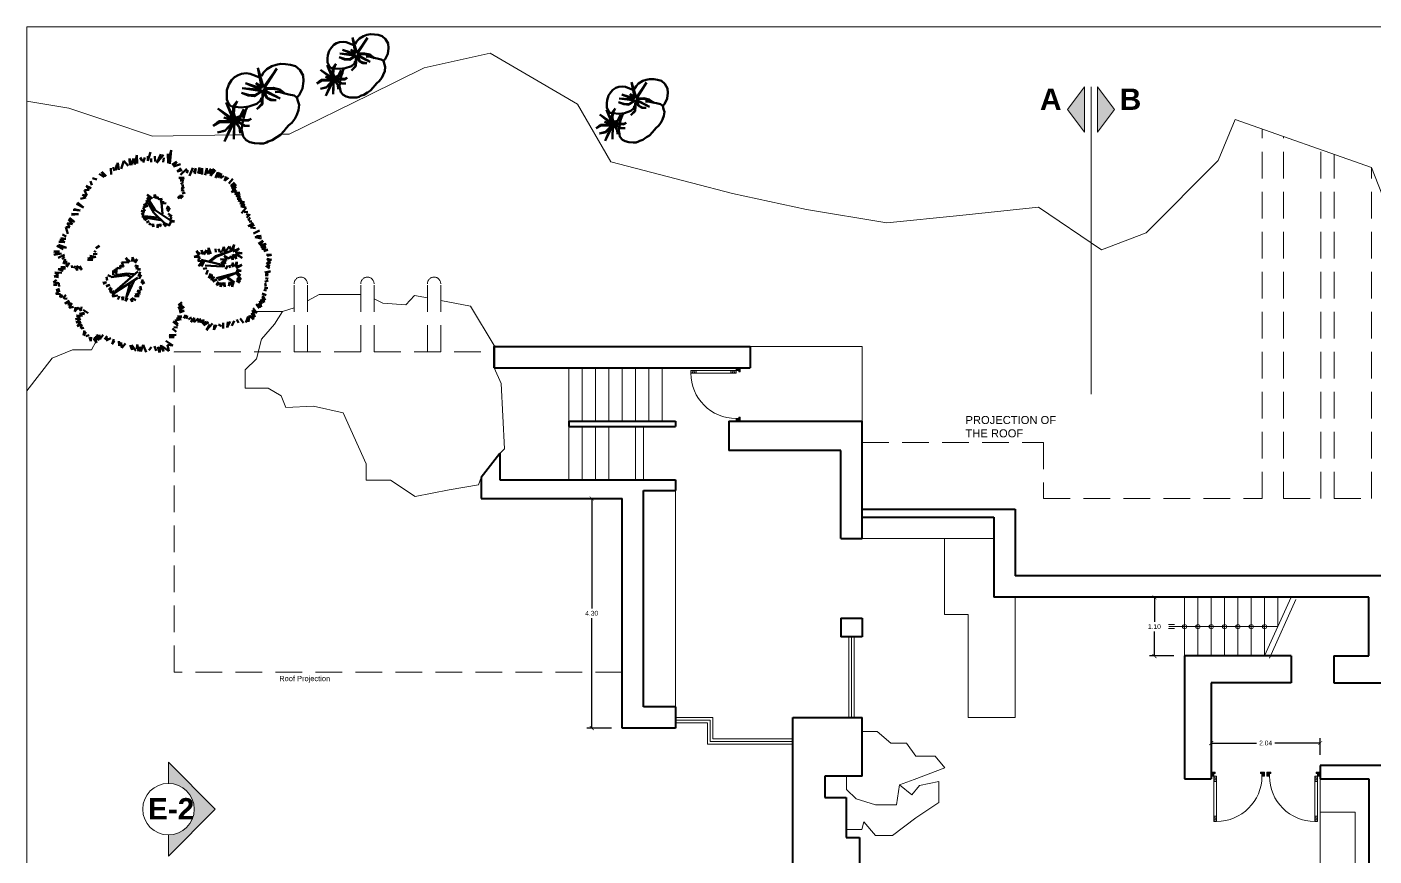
# Model space of a CAD drawing. Header units: metres. Extents: x 0 to 43.1, y 0 to 32.6.
# Drawn here: x 0 to 25.26, y 17.06 to 32.6 of the extents above; entities that cross this region are included whole.
import ezdxf

# ---------------------------------------------------------------- set-up
doc = ezdxf.new("R2010")
doc.units = ezdxf.units.M
doc.linetypes.add('DASHED', pattern=[0.75, 0.5, -0.25])
for name, color, linetype, lineweight in [('Ceco.NET 53', 254, 'Continuous', 9), ('doorswindows', 41, 'Continuous', 20), ('equipment', 40, 'Continuous', 15), ('names', 7, 'Continuous', 60), ('nivel', 30, 'Continuous', 13), ('plants', 83, 'Continuous', 60), ('projection', 134, 'DASHED', 9), ('texture', 253, 'Continuous', 9), ('topography', 132, 'Continuous', 15), ('wall high', 5, 'Continuous', 40)]:
    doc.layers.add(name, color=color, linetype=linetype, lineweight=lineweight)
doc.styles.add('AMBIENTE', font='ARIALBD.TTF', dxfattribs={"height": 0.2})
doc.styles.add('NPT', font='ARIAL.TTF', dxfattribs={"height": 0.15})
doc.dimstyles.new('Ceco.NET', dxfattribs={"dimscale": 0.5, "dimtxt": 0.18, "dimasz": 0.15, "dimexe": 0.18, "dimexo": 0.4, "dimgap": 0.09, "dimtad": 0, "dimtih": 1, "dimtoh": 1, "dimzin": 0, "dimdsep": 46, "dimtxsty": 'Standard', "dimblk": 'ARCHTICK', "dimcen": 0.09, "dimclrd": 256, "dimclre": 256, "dimadec": 0, "dimazin": 0, "dimtfac": 1, "dimtofl": 0, "dimtmove": 0, "dimatfit": 3, "dimfxl": 0, "dimtolj": 1, "dimtzin": 0, "dimarcsym": 0})

# ---------------------------------------------------------------- blocks, each defined once
blk = doc.blocks.new('ARBRE10')
for p, q in [((-0.48, 1.688), (-0.485, 1.811)), ((-0.485, 1.811), (-0.451, 1.688)), ((-0.451, 1.688), (-0.411, 1.811)), ((-0.411, 1.811), (-0.387, 1.703)), ((-0.387, 1.703), (-0.347, 1.875)), ((-0.347, 1.875), (-0.342, 1.722)), ((-0.288, 1.831), (-0.249, 1.771)), ((-0.2, 1.831), (-0.229, 1.737)), ((-0.143, 1.771), (-0.092, 1.934)), ((-0.143, 1.854), (-0.143, 1.771)), ((-0.082, 1.816), (-0.077, 1.747)), ((-0.008, 1.858), (-0.004, 1.756)), ((0.028, 1.731), (0.105, 1.894)), ((0.152, 1.883), (0.028, 1.731)), ((0.145, 1.747), (0.159, 1.826)), ((0.235, 1.898), (0.239, 1.723)), ((0.239, 1.723), (0.297, 1.967)), ((0.297, 1.967), (0.272, 1.716)), ((-0.958, 1.462), (-1.052, 1.527)), ((-0.925, 1.48), (-1.005, 1.565)), ((-1.005, 1.565), (-0.958, 1.462)), ((-0.837, 1.629), (-0.83, 1.512)), ((-0.79, 1.651), (-0.768, 1.585)), ((-0.739, 1.592), (-0.706, 1.734)), ((-0.731, 1.694), (-0.739, 1.592)), ((-0.706, 1.734), (-0.688, 1.6)), ((-0.644, 1.618), (-0.593, 1.767)), ((-0.593, 1.767), (-0.51, 1.676)), ((0.312, 1.693), (0.4, 1.752)), ((0.4, 1.752), (0.341, 1.663)), ((0.341, 1.663), (0.469, 1.707)), ((0.479, 1.634), (0.41, 1.57)), ((0.41, 1.57), (0.504, 1.594)), ((0.588, 1.621), (0.468, 1.509)), ((0.607, 1.594), (0.592, 1.54)), ((0.704, 1.64), (0.639, 1.49)), ((0.72, 1.55), (0.76, 1.634)), ((0.76, 1.634), (0.74, 1.525)), ((0.804, 1.535), (0.828, 1.644)), ((0.828, 1.644), (0.833, 1.525)), ((0.833, 1.525), (0.878, 1.634)), ((0.878, 1.634), (0.878, 1.516)), ((0.931, 1.501), (0.966, 1.635)), ((0.966, 1.635), (0.97, 1.53)), ((0.97, 1.53), (1.04, 1.621)), ((1.04, 1.621), (1.015, 1.523)), ((1.015, 1.523), (1.093, 1.617)), ((1.093, 1.617), (1.033, 1.491)), ((1.033, 1.491), (1.128, 1.593)), ((1.173, 1.554), (1.128, 1.449)), ((1.128, 1.449), (1.201, 1.551)), ((1.201, 1.551), (1.163, 1.459)), ((1.163, 1.459), (1.236, 1.533)), ((1.236, 1.533), (1.222, 1.442)), ((-1.206, 1.256), (-1.299, 1.303)), ((-1.299, 1.303), (-1.239, 1.228)), ((-1.215, 1.387), (-1.192, 1.312)), ((-1.182, 1.443), (-1.098, 1.42)), ((0.437, 1.45), (0.541, 1.448)), ((0.541, 1.448), (0.462, 1.431)), ((0.462, 1.431), (0.534, 1.403)), ((0.534, 1.403), (0.462, 1.399)), ((0.479, 1.334), (0.519, 1.371)), ((0.541, 1.278), (0.487, 1.24)), ((0.492, 1.31), (0.534, 1.305)), ((0.492, 1.26), (0.541, 1.278)), ((1.222, 1.442), (1.282, 1.487)), ((1.328, 1.477), (1.296, 1.396)), ((1.373, 1.449), (1.296, 1.393)), ((1.454, 1.431), (1.38, 1.344)), ((1.415, 1.298), (1.482, 1.361)), ((1.482, 1.361), (1.422, 1.277)), ((1.422, 1.277), (1.513, 1.326)), ((1.517, 1.28), (1.429, 1.182)), ((1.513, 1.326), (1.436, 1.245)), ((1.436, 1.245), (1.517, 1.28)), ((-1.304, 1.083), (-1.407, 1.055)), ((-1.285, 1.12), (-1.365, 1.134)), ((-1.365, 1.134), (-1.304, 1.083)), ((-1.239, 1.228), (-1.332, 1.218)), ((-1.332, 1.218), (-1.285, 1.12)), ((-0.114, 1.031), (-0.18, 1.007)), ((-0.087, 1.043), (-0.162, 1.067)), ((-0.162, 1.067), (-0.114, 1.031)), ((-0.057, 1.061), (-0.153, 1.136)), ((-0.153, 1.136), (-0.087, 1.043)), ((-0.121, 1.03), (-0.001, 0.842)), ((-0.009, 1.136), (-0.021, 1.067)), ((0.015, 1.061), (-0.009, 1.136)), ((0.047, 1.094), (0.015, 1.061)), ((0.05, 1.049), (0.047, 1.094)), ((0.125, 1.055), (0.05, 1.049)), ((0.092, 1.01), (0.125, 1.055)), ((0.497, 1.07), (0.43, 1.1)), ((0.43, 1.1), (0.445, 1.055)), ((0.519, 1.092), (0.45, 1.122)), ((0.45, 1.122), (0.497, 1.07)), ((0.482, 1.124), (0.519, 1.092)), ((0.536, 1.208), (0.484, 1.221)), ((0.487, 1.24), (0.536, 1.208)), ((0.502, 1.159), (0.558, 1.179)), ((1.429, 1.182), (1.517, 1.217)), ((1.517, 1.217), (1.489, 1.172)), ((1.489, 1.172), (1.583, 1.172)), ((1.583, 1.172), (1.489, 1.154)), ((1.489, 1.154), (1.591, 1.119)), ((1.591, 1.119), (1.513, 1.112)), ((1.513, 1.112), (1.594, 1.084)), ((1.594, 1.084), (1.531, 1.059)), ((1.531, 1.059), (1.615, 1.045)), ((1.615, 1.045), (1.555, 1.028)), ((1.555, 1.028), (1.671, 0.986)), ((-1.571, 0.774), (-1.44, 0.769)), ((-1.44, 0.769), (-1.571, 0.755)), ((-1.412, 0.839), (-1.542, 0.853)), ((-1.528, 0.863), (-1.412, 0.839)), ((-1.346, 0.896), (-1.482, 0.966)), ((-1.458, 0.989), (-1.346, 0.896)), ((-0.197, 0.828), (-0.269, 0.831)), ((-0.269, 0.831), (-0.209, 0.81)), ((-0.209, 0.81), (-0.263, 0.765)), ((-0.263, 0.765), (-0.23, 0.771)), ((-0.23, 0.771), (-0.236, 0.708)), ((-0.141, 0.929), (-0.23, 0.896)), ((-0.23, 0.896), (-0.197, 0.828)), ((-0.132, 0.986), (-0.221, 0.938)), ((-0.221, 0.938), (-0.141, 0.929)), ((-0.18, 1.007), (-0.132, 0.986)), ((-0.128, 0.97), (-0.031, 0.797)), ((-0.031, 0.797), (0.179, 0.595)), ((-0.001, 0.842), (0.276, 0.655)), ((0.167, 0.992), (0.092, 1.01)), ((0.101, 0.971), (0.167, 0.992)), ((0.2, 0.974), (0.101, 0.971)), ((0.112, 0.985), (0.134, 0.775)), ((0.212, 0.858), (0.239, 0.926)), ((0.269, 0.888), (0.212, 0.858)), ((0.23, 0.822), (0.269, 0.888)), ((0.307, 0.735), (0.242, 0.78)), ((1.671, 0.986), (1.583, 0.979)), ((1.583, 0.979), (1.678, 0.937)), ((1.678, 0.937), (1.601, 0.922)), ((1.601, 0.922), (1.699, 0.887)), ((1.699, 0.887), (1.612, 0.786)), ((1.731, 0.814), (1.664, 0.807)), ((1.699, 0.768), (1.78, 0.754)), ((-1.602, 0.528), (-1.681, 0.528)), ((-1.681, 0.528), (-1.642, 0.401)), ((-1.554, 0.585), (-1.655, 0.603)), ((-1.655, 0.603), (-1.602, 0.528)), ((-1.515, 0.629), (-1.629, 0.668)), ((-1.629, 0.668), (-1.554, 0.585)), ((-1.611, 0.703), (-1.515, 0.629)), ((-0.236, 0.708), (-0.177, 0.726)), ((-0.177, 0.726), (-0.224, 0.675)), ((-0.224, 0.675), (-0.156, 0.687)), ((-0.156, 0.687), (-0.203, 0.657)), ((-0.195, 0.73), (0.037, 0.707)), ((-0.166, 0.7), (0.097, 0.655)), ((-0.117, 0.636), (-0.165, 0.616)), ((-0.096, 0.61), (-0.111, 0.565)), ((-0.066, 0.589), (-0.033, 0.532)), ((-0.033, 0.532), (-0.039, 0.589)), ((0.039, 0.517), (0.056, 0.583)), ((0.039, 0.577), (0.039, 0.517)), ((0.056, 0.583), (0.101, 0.541)), ((0.101, 0.541), (0.092, 0.589)), ((0.143, 0.595), (0.197, 0.541)), ((0.197, 0.541), (0.173, 0.604)), ((0.173, 0.604), (0.263, 0.559)), ((0.251, 0.744), (0.307, 0.735)), ((0.295, 0.63), (0.254, 0.553)), ((0.269, 0.657), (0.301, 0.711)), ((0.358, 0.633), (0.269, 0.657)), ((0.301, 0.627), (0.358, 0.633)), ((1.713, 0.701), (1.748, 0.747)), ((1.776, 0.708), (1.738, 0.649)), ((1.834, 0.607), (1.738, 0.547)), ((1.738, 0.547), (1.852, 0.571)), ((1.759, 0.631), (1.811, 0.635)), ((1.852, 0.571), (1.786, 0.523)), ((1.786, 0.523), (1.876, 0.505)), ((-1.699, 0.248), (-1.808, 0.253)), ((-1.681, 0.31), (-1.79, 0.292)), ((-1.79, 0.292), (-1.699, 0.248)), ((-1.773, 0.323), (-1.681, 0.31)), ((-1.742, 0.388), (-1.672, 0.353)), ((1.953, 0.463), (1.84, 0.409)), ((1.983, 0.361), (1.87, 0.338)), ((1.87, 0.338), (1.989, 0.314)), ((1.894, 0.355), (1.983, 0.361)), ((1.935, 0.212), (2.019, 0.272)), ((2.019, 0.272), (1.959, 0.188)), ((-1.799, 0.073), (-1.904, 0.073)), ((-1.904, 0.073), (-1.803, 0.047)), ((-1.803, 0.047), (-1.904, 0.008)), ((-1.904, 0.008), (-1.76, 0.034)), ((-1.668, 0.139), (-1.847, 0.174)), ((-1.847, 0.174), (-1.729, 0.113)), ((-1.703, 0.008), (-1.821, -0.049)), ((-1.817, 0.196), (-1.668, 0.139)), ((-1.165, 0.021), (-1.091, 0.025)), ((-1.148, 0.086), (-1.117, 0.056)), ((-1.117, 0.13), (-1.047, 0.178)), ((0.824, 0.004), (0.726, -0.028)), ((0.84, 0.02), (0.771, 0.086)), ((0.771, 0.086), (0.824, 0.004)), ((0.877, 0.02), (0.864, 0.098)), ((0.864, 0.098), (0.909, 0.016)), ((0.909, 0.016), (0.958, 0.094)), ((0.958, 0.094), (0.999, 0.012)), ((0.999, 0.012), (0.999, 0.139)), ((0.999, 0.139), (1.039, 0.025)), ((1.133, 0.061), (1.125, 0.122)), ((1.129, -0.015), (1.428, 0.086)), ((1.428, 0.086), (1.15, -0.021)), ((1.186, 0.118), (1.206, 0.057)), ((1.206, 0.057), (1.255, 0.069)), ((1.255, 0.069), (1.284, 0.159)), ((1.284, 0.159), (1.308, 0.061)), ((1.308, 0.061), (1.385, 0.167)), ((1.385, 0.167), (1.426, 0.09)), ((1.426, 0.09), (1.475, 0.204)), ((1.475, 0.204), (1.455, 0.069)), ((1.455, 0.069), (1.569, 0.126)), ((1.512, -0.069), (1.455, 0.012)), ((1.455, 0.012), (1.455, -0.085)), ((1.569, 0.126), (1.495, 0.057)), ((1.495, 0.057), (1.63, 0.037)), ((1.625, -0.049), (1.499, 0.02)), ((1.499, 0.02), (1.512, -0.069)), ((1.63, 0.037), (1.52, 0.029)), ((1.52, 0.029), (1.625, -0.049)), ((1.959, 0.188), (2.079, 0.212)), ((2.079, 0.212), (1.977, 0.158)), ((1.977, 0.158), (2.073, 0.164)), ((2.073, 0.164), (1.995, 0.122)), ((1.995, 0.122), (2.109, 0.104)), ((2.109, 0.104), (2.031, 0.074)), ((2.085, 0.009), (2.174, 0.009)), ((2.174, 0.009), (2.097, -0.009)), ((-1.685, -0.246), (-1.825, -0.259)), ((-1.69, -0.22), (-1.773, -0.224)), ((-1.773, -0.224), (-1.685, -0.246)), ((-1.703, -0.023), (-1.747, -0.071)), ((-1.69, -0.067), (-1.725, -0.159)), ((-1.725, -0.159), (-1.672, -0.102)), ((-1.672, -0.102), (-1.659, -0.22)), ((-1.659, -0.22), (-1.611, -0.141)), ((-1.567, -0.189), (-1.563, -0.237)), ((-1.497, -0.207), (-1.532, -0.233)), ((-1.489, -0.233), (-1.467, -0.285)), ((-1.467, -0.285), (-1.471, -0.198)), ((-1.471, -0.198), (-1.379, -0.272)), ((-1.379, -0.272), (-1.423, -0.207)), ((-1.27, -0.084), (-1.174, -0.084)), ((-1.266, -0.058), (-1.117, -0.032)), ((-1.174, -0.084), (-1.266, -0.058)), ((-1.117, -0.032), (-1.226, -0.01)), ((-0.724, -0.236), (-0.727, -0.308)), ((-0.653, -0.248), (-0.724, -0.236)), ((-0.596, -0.214), (-0.662, -0.192)), ((-0.662, -0.192), (-0.653, -0.248)), ((-0.497, -0.136), (-0.631, -0.127)), ((-0.631, -0.127), (-0.596, -0.214)), ((-0.475, -0.124), (-0.556, -0.046)), ((-0.556, -0.046), (-0.497, -0.136)), ((-0.428, -0.036), (-0.438, -0.117)), ((-0.4, -0.12), (-0.428, -0.036)), ((-0.344, -0.074), (-0.4, -0.12)), ((-0.325, -0.205), (-0.388, -0.195)), ((-0.385, -0.145), (-0.344, -0.074)), ((-0.366, -0.242), (-0.325, -0.205)), ((-0.282, -0.27), (-0.366, -0.242)), ((0.726, -0.028), (0.84, -0.041)), ((0.84, -0.041), (0.799, -0.106)), ((0.799, -0.106), (0.877, -0.11)), ((0.877, -0.11), (0.808, -0.203)), ((0.808, -0.203), (0.917, -0.118)), ((0.86, -0.087), (1.254, -0.177)), ((0.917, -0.118), (0.864, -0.212)), ((0.962, -0.24), (0.893, -0.256)), ((0.932, -0.195), (1.254, -0.212)), ((1, -0.114), (1.129, -0.015)), ((1.15, -0.021), (1.03, -0.117)), ((1.345, -0.077), (1.223, -0.073)), ((1.223, -0.073), (1.324, -0.094)), ((1.32, -0.138), (1.227, -0.203)), ((1.227, -0.203), (1.3, -0.203)), ((1.324, -0.094), (1.231, -0.151)), ((1.231, -0.151), (1.32, -0.138)), ((1.381, -0.061), (1.292, -0.012)), ((1.292, -0.012), (1.345, -0.077)), ((1.349, -0.195), (1.32, -0.26)), ((1.414, -0.016), (1.381, -0.061)), ((1.385, -0.187), (1.402, -0.236)), ((1.455, -0.085), (1.414, -0.016)), ((1.422, -0.171), (1.463, -0.22)), ((1.463, -0.22), (1.446, -0.134)), ((1.491, -0.208), (1.528, -0.122)), ((1.621, -0.179), (1.516, -0.244)), ((1.528, -0.122), (1.52, -0.22)), ((1.52, -0.22), (1.621, -0.179)), ((2.138, -0.248), (2.073, -0.201)), ((2.156, -0.141), (2.085, -0.147)), ((2.085, -0.147), (2.144, -0.201)), ((2.091, -0.069), (2.18, -0.087)), ((2.144, -0.201), (2.097, -0.195)), ((2.097, -0.195), (2.138, -0.248)), ((2.18, -0.087), (2.103, -0.093)), ((2.103, -0.093), (2.156, -0.141)), ((-1.852, -0.46), (-1.908, -0.504)), ((-1.908, -0.504), (-1.812, -0.526)), ((-1.817, -0.36), (-1.9, -0.399)), ((-1.9, -0.399), (-1.817, -0.412)), ((-1.755, -0.329), (-1.882, -0.325)), ((-1.882, -0.325), (-1.817, -0.36)), ((-1.825, -0.259), (-1.729, -0.294)), ((-0.983, -0.517), (-0.914, -0.504)), ((-0.914, -0.504), (-0.98, -0.535)), ((-0.918, -0.404), (-0.905, -0.473)), ((-0.889, -0.37), (-0.833, -0.395)), ((-0.832, -0.409), (-0.532, -0.372)), ((-0.724, -0.351), (-0.79, -0.283)), ((-0.79, -0.283), (-0.79, -0.37)), ((-0.78, -0.379), (-0.54, -0.342)), ((-0.727, -0.308), (-0.768, -0.261)), ((-0.768, -0.261), (-0.724, -0.351)), ((-0.757, -0.672), (-0.33, -0.304)), ((-0.75, -0.694), (-0.33, -0.424)), ((-0.547, -0.799), (-0.405, -0.484)), ((-0.54, -0.342), (-0.405, -0.357)), ((-0.532, -0.372), (-0.458, -0.402)), ((-0.338, -0.276), (-0.282, -0.27)), ((-0.316, -0.401), (-0.285, -0.311)), ((-0.269, -0.367), (-0.316, -0.401)), ((-0.304, -0.439), (-0.269, -0.367)), ((-0.26, -0.517), (-0.238, -0.457)), ((-0.207, -0.504), (-0.26, -0.517)), ((-0.257, -0.538), (-0.207, -0.504)), ((0.982, -0.281), (0.954, -0.362)), ((1.031, -0.342), (1.003, -0.427)), ((1.003, -0.427), (1.056, -0.358)), ((1.056, -0.358), (1.052, -0.468)), ((1.052, -0.468), (1.109, -0.407)), ((1.076, -0.493), (1.137, -0.452)), ((1.157, -0.456), (1.076, -0.493)), ((1.147, -0.428), (1.541, -0.32)), ((1.149, -0.558), (1.186, -0.497)), ((1.541, -0.32), (1.183, -0.464)), ((1.472, -0.496), (1.344, -0.404)), ((1.344, -0.428), (1.469, -0.499)), ((1.43, -0.497), (1.377, -0.574)), ((1.377, -0.574), (1.389, -0.501)), ((1.442, -0.594), (1.43, -0.497)), ((1.471, -0.484), (1.442, -0.594)), ((1.609, -0.293), (1.516, -0.293)), ((1.516, -0.293), (1.597, -0.379)), ((1.585, -0.509), (1.52, -0.472)), ((1.528, -0.273), (1.609, -0.293)), ((1.597, -0.379), (1.528, -0.346)), ((1.528, -0.346), (1.609, -0.452)), ((1.609, -0.452), (1.536, -0.432)), ((1.536, -0.432), (1.585, -0.509)), ((2.049, -0.326), (2.156, -0.296)), ((2.055, -0.499), (2.115, -0.476)), ((2.115, -0.374), (2.061, -0.374)), ((2.156, -0.296), (2.067, -0.35)), ((2.067, -0.35), (2.115, -0.374)), ((2.067, -0.428), (2.115, -0.44)), ((-1.908, -0.557), (-1.843, -0.552)), ((-1.791, -0.663), (-1.869, -0.722)), ((-1.869, -0.722), (-1.776, -0.727)), ((-1.86, -0.657), (-1.795, -0.627)), ((-1.86, -0.663), (-1.791, -0.663)), ((-1.812, -0.526), (-1.803, -0.583)), ((-1.776, -0.727), (-1.786, -0.786)), ((-1.786, -0.786), (-1.736, -0.757)), ((-1.731, -0.811), (-1.677, -0.742)), ((-0.921, -0.573), (-0.852, -0.557)), ((-0.852, -0.557), (-0.921, -0.588)), ((-0.833, -0.598), (-0.874, -0.651)), ((-0.874, -0.651), (-0.821, -0.616)), ((-0.821, -0.616), (-0.846, -0.698)), ((-0.846, -0.698), (-0.771, -0.676)), ((-0.771, -0.676), (-0.815, -0.722)), ((-0.815, -0.722), (-0.749, -0.691)), ((-0.749, -0.691), (-0.808, -0.772)), ((-0.808, -0.772), (-0.706, -0.751)), ((-0.48, -0.544), (-0.547, -0.799)), ((-0.381, -0.738), (-0.285, -0.719)), ((-0.304, -0.769), (-0.381, -0.738)), ((-0.344, -0.676), (-0.279, -0.673)), ((-0.285, -0.719), (-0.344, -0.676)), ((-0.279, -0.673), (-0.338, -0.66)), ((-0.291, -0.601), (-0.269, -0.654)), ((-0.269, -0.654), (-0.279, -0.579)), ((1.227, -0.525), (1.149, -0.558)), ((1.263, -0.513), (1.219, -0.59)), ((1.219, -0.59), (1.227, -0.525)), ((1.3, -0.594), (1.263, -0.513)), ((1.296, -0.509), (1.3, -0.594)), ((2.001, -0.715), (2.079, -0.745)), ((2.013, -0.751), (2.061, -0.84)), ((2.031, -0.649), (2.085, -0.661)), ((2.043, -0.613), (2.109, -0.619)), ((2.061, -0.523), (2.073, -0.583)), ((-1.652, -0.811), (-1.702, -0.816)), ((-1.618, -0.845), (-1.697, -0.905)), ((-1.697, -0.905), (-1.603, -0.88)), ((-1.603, -0.88), (-1.628, -0.939)), ((-1.628, -0.939), (-1.564, -0.9)), ((-1.564, -0.9), (-1.618, -0.984)), ((-1.618, -0.984), (-1.534, -0.964)), ((-1.499, -0.974), (-1.509, -1.053)), ((-1.509, -1.053), (-1.445, -0.979)), ((-1.445, -0.979), (-1.396, -1.043)), ((-1.396, -1.043), (-1.386, -0.964)), ((-0.674, -0.769), (-0.702, -0.832)), ((-0.618, -0.841), (-0.625, -0.779)), ((-0.596, -0.775), (-0.618, -0.841)), ((-0.562, -0.863), (-0.547, -0.804)), ((-0.515, -0.807), (-0.562, -0.863)), ((-0.462, -0.816), (-0.438, -0.875)), ((-0.438, -0.875), (-0.441, -0.804)), ((-0.441, -0.804), (-0.366, -0.844)), ((-0.391, -0.769), (-0.304, -0.769)), ((0.428, -0.992), (0.504, -0.929)), ((0.537, -0.964), (0.428, -0.992)), ((0.433, -0.937), (0.496, -0.877)), ((0.504, -0.929), (0.433, -0.937)), ((0.447, -1.033), (0.537, -0.964)), ((1.834, -0.99), (1.899, -1.085)), ((1.947, -0.99), (1.888, -0.918)), ((1.983, -0.972), (1.923, -0.912)), ((1.923, -0.912), (1.947, -0.99)), ((1.989, -0.912), (1.959, -0.852)), ((1.959, -0.852), (1.983, -0.972)), ((2.037, -0.888), (1.983, -0.828)), ((1.983, -0.828), (1.989, -0.912)), ((2.061, -0.84), (2.007, -0.774)), ((2.007, -0.774), (2.037, -0.888)), ((-1.411, -1.166), (-1.499, -1.196)), ((-1.499, -1.196), (-1.401, -1.191)), ((-1.401, -1.191), (-1.485, -1.26)), ((-1.485, -1.26), (-1.396, -1.25)), ((-1.366, -1.137), (-1.48, -1.127)), ((-1.48, -1.127), (-1.411, -1.166)), ((-1.396, -1.25), (-1.465, -1.329)), ((-1.332, -1.078), (-1.425, -1.097)), ((-1.425, -1.097), (-1.327, -1.102)), ((-1.351, -1.023), (-1.262, -1.082)), ((0.42, -1.322), (0.332, -1.243)), ((0.332, -1.243), (0.423, -1.298)), ((0.373, -1.221), (0.485, -1.199)), ((0.423, -1.298), (0.373, -1.221)), ((0.395, -1.194), (0.494, -1.145)), ((0.485, -1.199), (0.395, -1.194)), ((0.494, -1.145), (0.412, -1.139)), ((0.537, -1.044), (0.447, -1.033)), ((0.453, -1.074), (0.537, -1.044)), ((0.564, -1.119), (0.531, -1.178)), ((0.531, -1.178), (0.594, -1.13)), ((0.594, -1.13), (0.583, -1.193)), ((0.678, -1.167), (0.619, -1.2)), ((0.671, -1.252), (0.73, -1.174)), ((0.693, -1.182), (0.671, -1.252)), ((0.73, -1.174), (0.726, -1.255)), ((0.726, -1.255), (0.8, -1.185)), ((0.8, -1.185), (0.811, -1.263)), ((0.811, -1.263), (0.825, -1.189)), ((0.825, -1.189), (0.862, -1.252)), ((0.872, -1.271), (0.908, -1.205)), ((0.956, -1.247), (0.872, -1.271)), ((0.902, -1.307), (0.956, -1.247)), ((0.997, -1.253), (0.902, -1.307)), ((1.404, -1.241), (1.344, -1.354)), ((1.344, -1.354), (1.356, -1.247)), ((1.475, -1.229), (1.433, -1.324)), ((1.529, -1.205), (1.559, -1.265)), ((1.589, -1.187), (1.655, -1.265)), ((1.738, -1.145), (1.696, -1.259)), ((1.744, -1.247), (1.738, -1.145)), ((1.762, -1.127), (1.744, -1.247)), ((1.84, -1.205), (1.762, -1.127)), ((1.864, -1.157), (1.81, -1.079)), ((1.81, -1.079), (1.84, -1.205)), ((1.899, -1.085), (1.822, -1.032)), ((1.822, -1.032), (1.864, -1.157)), ((-1.465, -1.329), (-1.376, -1.3)), ((-1.376, -1.3), (-1.396, -1.374)), ((-1.396, -1.374), (-1.341, -1.359)), ((-1.327, -1.408), (-1.346, -1.502)), ((-1.346, -1.502), (-1.302, -1.438)), ((-1.243, -1.497), (-1.302, -1.517)), ((-1.05, -1.586), (-1.095, -1.482)), ((-1.045, -1.492), (-1.035, -1.576)), ((-0.981, -1.492), (-1.021, -1.547)), ((0.256, -1.497), (0.387, -1.494)), ((0.352, -1.535), (0.256, -1.497)), ((0.324, -1.371), (0.387, -1.434)), ((0.349, -1.347), (0.414, -1.355)), ((1.069, -1.277), (0.956, -1.402)), ((0.956, -1.402), (1.021, -1.295)), ((1.147, -1.301), (1.099, -1.396)), ((1.099, -1.396), (1.111, -1.301)), ((1.183, -1.295), (1.242, -1.33)), ((1.272, -1.265), (1.272, -1.372)), ((-1.233, -1.537), (-1.208, -1.611)), ((-1.208, -1.611), (-1.203, -1.532)), ((-1.159, -1.561), (-1.105, -1.641)), ((-1.105, -1.641), (-1.134, -1.527)), ((-1.134, -1.527), (-1.05, -1.586)), ((-0.907, -1.517), (-0.956, -1.571)), ((-0.838, -1.552), (-0.922, -1.596)), ((-0.922, -1.596), (-0.887, -1.552)), ((-0.779, -1.571), (-0.808, -1.665)), ((-0.808, -1.665), (-0.769, -1.601)), ((-0.685, -1.611), (-0.68, -1.7)), ((-0.68, -1.7), (-0.641, -1.636)), ((-0.641, -1.636), (-0.626, -1.734)), ((-0.626, -1.734), (-0.562, -1.655)), ((-0.473, -1.685), (-0.433, -1.774)), ((-0.433, -1.774), (-0.443, -1.685)), ((-0.443, -1.685), (-0.364, -1.794)), ((-0.35, -1.751), (-0.339, -1.675)), ((-0.339, -1.675), (-0.317, -1.795)), ((-0.317, -1.795), (-0.29, -1.713)), ((-0.29, -1.713), (-0.274, -1.803)), ((-0.274, -1.803), (-0.227, -1.68)), ((-0.227, -1.68), (-0.17, -1.814)), ((-0.072, -1.721), (-0.121, -1.778)), ((-0.017, -1.702), (0.016, -1.792)), ((0.046, -1.713), (0.076, -1.825)), ((0.076, -1.825), (0.106, -1.685)), ((0.106, -1.685), (0.15, -1.806)), ((0.15, -1.806), (0.136, -1.71)), ((0.136, -1.71), (0.251, -1.797)), ((0.33, -1.691), (0.196, -1.601)), ((0.251, -1.797), (0.229, -1.68)), ((0.229, -1.68), (0.33, -1.691)), ((0.261, -1.532), (0.352, -1.535))]:
    blk.add_line(p, q)
blk = doc.blocks.new('ARBUST10')
for p, q in [((-0.194, 0.681), (-0.23, 0.659)), ((-0.158, 0.693), (-0.194, 0.681)), ((-0.113, 0.699), (-0.158, 0.693)), ((-0.073, 0.693), (-0.113, 0.699)), ((-0.022, 0.672), (-0.073, 0.693)), ((0.017, 0.656), (-0.022, 0.672)), ((0.038, 0.569), (0.002, 0.753)), ((0.002, 0.753), (0.059, 0.56)), ((0.038, 0.669), (0.059, 0.705)), ((0.059, 0.56), (0.189, 0.747)), ((0.059, 0.705), (0.09, 0.738)), ((0.189, 0.747), (0.063, 0.551)), ((0.09, 0.738), (0.141, 0.768)), ((0.141, 0.768), (0.183, 0.783)), ((0.183, 0.783), (0.226, 0.792)), ((0.226, 0.792), (0.277, 0.789)), ((0.277, 0.789), (0.325, 0.783)), ((0.325, 0.783), (0.373, 0.768)), ((0.373, 0.768), (0.416, 0.732)), ((0.416, 0.732), (0.449, 0.675)), ((0.449, 0.675), (0.452, 0.62)), ((-0.285, 0.587), (-0.303, 0.53)), ((-0.258, 0.629), (-0.285, 0.587)), ((-0.23, 0.659), (-0.258, 0.629)), ((0.041, 0.523), (-0.152, 0.551)), ((-0.152, 0.551), (0.035, 0.536)), ((0.035, 0.536), (-0.119, 0.599)), ((-0.119, 0.599), (0.038, 0.548)), ((0.038, 0.548), (-0.019, 0.602)), ((-0.019, 0.602), (0.05, 0.557)), ((0.144, 0.545), (0.056, 0.539)), ((0.056, 0.539), (0.223, 0.448)), ((0.063, 0.551), (0.153, 0.554)), ((0.216, 0.533), (0.144, 0.545)), ((0.153, 0.554), (0.22, 0.539)), ((0.22, 0.539), (0.277, 0.496)), ((0.443, 0.548), (0.41, 0.481)), ((0.452, 0.62), (0.443, 0.548)), ((-0.239, 0.233), (-0.312, 0.409)), ((-0.312, 0.409), (-0.23, 0.239)), ((-0.303, 0.53), (-0.306, 0.49)), ((-0.306, 0.49), (-0.306, 0.439)), ((-0.306, 0.439), (-0.288, 0.4)), ((-0.288, 0.4), (-0.264, 0.372)), ((-0.239, 0.375), (-0.203, 0.424)), ((-0.203, 0.424), (-0.23, 0.366)), ((-0.094, 0.478), (-0.161, 0.505)), ((-0.161, 0.505), (-0.082, 0.481)), ((-0.034, 0.472), (-0.094, 0.478)), ((-0.082, 0.481), (-0.028, 0.481)), ((0.05, 0.527), (-0.034, 0.472)), ((-0.028, 0.481), (0.041, 0.523)), ((-0.007, 0.397), (0.029, 0.43)), ((0.029, 0.43), (0.038, 0.457)), ((0.041, 0.397), (0.05, 0.527)), ((0.053, 0.52), (0.047, 0.394)), ((0.09, 0.457), (0.053, 0.52)), ((0.223, 0.448), (0.066, 0.523)), ((0.066, 0.523), (0.093, 0.457)), ((0.132, 0.433), (0.09, 0.457)), ((0.093, 0.457), (0.135, 0.439)), ((0.183, 0.433), (0.132, 0.433)), ((0.135, 0.439), (0.183, 0.433)), ((0.174, 0.511), (0.21, 0.514)), ((0.21, 0.514), (0.268, 0.499)), ((0.277, 0.496), (0.216, 0.533)), ((0.268, 0.499), (0.31, 0.49)), ((0.31, 0.49), (0.361, 0.478)), ((0.361, 0.478), (0.389, 0.46)), ((0.41, 0.481), (0.386, 0.46)), ((0.389, 0.46), (0.401, 0.415)), ((0.401, 0.415), (0.41, 0.385)), ((-0.251, 0.236), (-0.393, 0.351)), ((-0.393, 0.351), (-0.245, 0.249)), ((-0.264, 0.372), (-0.242, 0.369)), ((-0.245, 0.315), (-0.239, 0.375)), ((-0.23, 0.239), (-0.245, 0.315)), ((-0.23, 0.366), (-0.236, 0.303)), ((-0.236, 0.303), (-0.221, 0.258)), ((-0.227, 0.366), (-0.158, 0.36)), ((-0.221, 0.258), (-0.173, 0.273)), ((-0.173, 0.273), (-0.137, 0.345)), ((-0.137, 0.345), (-0.164, 0.264)), ((-0.158, 0.36), (-0.088, 0.369)), ((-0.134, 0.282), (-0.14, 0.252)), ((-0.122, 0.312), (-0.134, 0.282)), ((-0.116, 0.336), (-0.122, 0.312)), ((-0.104, 0.36), (-0.116, 0.336)), ((-0.088, 0.369), (-0.007, 0.397)), ((-0.007, 0.342), (0.041, 0.397)), ((0.047, 0.394), (-0.007, 0.342)), ((0.386, 0.288), (0.367, 0.249)), ((0.404, 0.333), (0.386, 0.288)), ((0.41, 0.385), (0.404, 0.333)), ((-0.439, 0.179), (-0.384, 0.224)), ((-0.378, 0.215), (-0.439, 0.179)), ((-0.396, 0.113), (-0.321, 0.134)), ((-0.384, 0.224), (-0.233, 0.224)), ((-0.245, 0.215), (-0.378, 0.215)), ((-0.233, 0.224), (-0.333, 0.261)), ((-0.333, 0.261), (-0.251, 0.236)), ((-0.233, 0.215), (-0.327, 0.025)), ((-0.327, 0.025), (-0.248, 0.209)), ((-0.248, 0.209), (-0.324, 0.128)), ((-0.321, 0.134), (-0.245, 0.215)), ((-0.23, 0.224), (-0.236, 0.046)), ((-0.236, 0.046), (-0.233, 0.215)), ((-0.164, 0.264), (-0.233, 0.249)), ((-0.233, 0.249), (-0.094, 0.236)), ((-0.094, 0.227), (-0.23, 0.239)), ((-0.23, 0.239), (-0.125, 0.179)), ((-0.179, 0.158), (-0.23, 0.224)), ((-0.128, 0.179), (-0.224, 0.23)), ((-0.224, 0.23), (-0.176, 0.158)), ((-0.173, 0.107), (-0.179, 0.158)), ((-0.176, 0.158), (-0.173, 0.107)), ((-0.158, 0.146), (-0.152, 0.173)), ((-0.149, 0.107), (-0.158, 0.146)), ((-0.146, 0.218), (-0.152, 0.203)), ((-0.152, 0.173), (-0.149, 0.188)), ((-0.14, 0.23), (-0.146, 0.218)), ((-0.079, 0.179), (-0.128, 0.179)), ((-0.125, 0.179), (-0.079, 0.179)), ((-0.094, 0.236), (-0.064, 0.249)), ((-0.064, 0.249), (-0.094, 0.227)), ((0.283, 0.155), (0.262, 0.131)), ((0.307, 0.185), (0.283, 0.155)), ((0.337, 0.209), (0.307, 0.185)), ((0.367, 0.249), (0.337, 0.209)), ((-0.324, 0.128), (-0.396, 0.113)), ((-0.143, 0.073), (-0.149, 0.107)), ((-0.113, 0.037), (-0.143, 0.073)), ((-0.076, 0.019), (-0.113, 0.037)), ((-0.031, 0.007), (-0.076, 0.019)), ((0.02, 0.004), (-0.031, 0.007)), ((0.059, 0.004), (0.02, 0.004)), ((0.087, 0.013), (0.059, 0.004)), ((0.105, 0.025), (0.087, 0.013)), ((0.144, 0.037), (0.105, 0.025)), ((0.189, 0.067), (0.144, 0.037)), ((0.226, 0.091), (0.189, 0.067)), ((0.262, 0.131), (0.226, 0.091))]:
    blk.add_line(p, q)
blk = doc.blocks.new('start')
at = {"ltscale": 0.3}
for p, q in [((-0.038, -0.001), (-0.038, 0.111)), ((0.038, -0.001), (0.038, 0.111))]:
    blk.add_line(p, q, dxfattribs=at)
blk = doc.blocks.new('PUERTA')
at = {"layer": 'texture', "ltscale": 0.3}
h = blk.add_hatch(dxfattribs=at)
h.set_pattern_fill('ANSI31', color=256, scale=0.1, style=0)
h.set_pattern_definition([(315, (-170.025657, 504.958743), (-0.00883883476, -0.00883883476), [])])
h.paths.add_polyline_path([(0, 0), (0.05, 0), (0.075, 0), (0.075, 0.025), (0.05, 0.025), (0.05, 0.075), (0, 0.075)])
h.paths.add_polyline_path([(0.925, 0), (1, 0), (1, 0.075), (0.95, 0.075), (0.95, 0.025), (0.925, 0.025)])
for p, q in [((0.05, 0.075), (0.05, 0.925)), ((0.1, 0.925), (0.05, 0.925)), ((0.1, 0.825), (0.05, 0.825)), ((0.1, 0.075), (0.1, 0.925)), ((0, 0.075), (0.05, 0.075)), ((0, 0), (0.05, 0)), ((0.1, 0.175), (0.05, 0.175)), ((0.1, 0.075), (0.05, 0.075)), ((1, 0.075), (0.95, 0.075))]:
    blk.add_line(p, q)
at = {"ltscale": 0.3}
for p, q in [((0, 0.075), (0, 0)), ((0.05, 0.025), (0.05, 0.125)), ((0.075, 0.025), (0.05, 0.025)), ((0.075, 0), (0.05, 0)), ((0.075, 0.025), (0.075, 0)), ((0.95, 0.025), (0.925, 0.025)), ((0.925, 0.025), (0.925, 0)), ((0.95, 0.075), (0.95, 0.025)), ((1, 0.075), (1, 0)), ((0.925, 0), (1, 0))]:
    blk.add_line(p, q, dxfattribs=at)
at = {"layer": 'texture', "ltscale": 0.3}
for p, q in [((0.1, 0.825), (0.05, 0.925)), ((0.05, 0.825), (0.1, 0.925)), ((0.05, 0.075), (0.1, 0.175)), ((0.1, 0.075), (0.05, 0.175))]:
    blk.add_line(p, q, dxfattribs=at)
at = {"layer": 'texture'}
blk.add_arc((0.1, 0.075), 0.85, 0, 90, dxfattribs=at)
blk = doc.blocks.new('_ArchTick')
at = {"color": 0, "const_width": 0.15}
blk.add_lwpolyline([(-0.5, -0.5), (0.5, 0.5)], dxfattribs=at)
blk = doc.blocks.new('*D11')
at = {"layer": 'Defpoints', "color": 0}
for p in [(11.158, 23.763), (10.588, 19.463), (11.158, 19.463)]:
    blk.add_point(p, dxfattribs=at)
at = {"layer": 'texture', "lineweight": -2}
for p, q in [((10.958, 23.763), (10.498, 23.763)), ((10.588, 23.763), (10.588, 21.703)), ((10.588, 19.463), (10.588, 21.523)), ((10.958, 19.463), (10.498, 19.463))]:
    blk.add_line(p, q, dxfattribs=at)
at = {"layer": 'texture', "lineweight": -2, "xscale": 0.075, "yscale": 0.075, "zscale": 0.075}
for p, rotation in [((10.588, 23.763), 90), ((10.588, 19.463), 270)]:
    blk.add_blockref('_ArchTick', p, dxfattribs=dict(at, rotation=rotation))
at = {"layer": 'texture', "color": 0, "insert": (10.588, 21.613), "char_height": 0.09, "attachment_point": 5}
blk.add_mtext('\\A1;4.30', dxfattribs=at)
blk = doc.blocks.new('*D15')
at = {"layer": 'Defpoints', "color": 0}
for p in [(22.204, 19.182), (22.204, 18.763), (24.245, 18.763)]:
    blk.add_point(p, dxfattribs=at)
at = {"layer": 'texture', "lineweight": -2}
for p, q in [((22.204, 18.963), (22.204, 19.272)), ((24.245, 18.963), (24.245, 19.272)), ((22.204, 19.182), (23.052, 19.182)), ((24.245, 19.182), (23.397, 19.182))]:
    blk.add_line(p, q, dxfattribs=at)
at = {"layer": 'texture', "lineweight": -2, "xscale": 0.075, "yscale": 0.075, "zscale": 0.075, "rotation": 180}
blk.add_blockref('_ArchTick', (22.204, 19.182), dxfattribs=at)
at = {"layer": 'texture', "lineweight": -2, "xscale": 0.075, "yscale": 0.075, "zscale": 0.075}
blk.add_blockref('_ArchTick', (24.245, 19.182), dxfattribs=at)
at = {"layer": 'texture', "color": 0, "insert": (23.224, 19.182), "char_height": 0.09, "attachment_point": 5}
blk.add_mtext('\\A1;2.04', dxfattribs=at)
blk = doc.blocks.new('*D16')
at = {"layer": 'Defpoints', "color": 0}
for p in [(21.704, 21.913), (21.138, 20.813), (21.704, 20.813)]:
    blk.add_point(p, dxfattribs=at)
at = {"layer": 'texture', "lineweight": -2}
for p, q in [((21.504, 21.913), (21.048, 21.913)), ((21.138, 21.913), (21.138, 21.453)), ((21.138, 20.813), (21.138, 21.273)), ((21.504, 20.813), (21.048, 20.813))]:
    blk.add_line(p, q, dxfattribs=at)
at = {"layer": 'texture', "lineweight": -2, "xscale": 0.075, "yscale": 0.075, "zscale": 0.075}
for p, rotation in [((21.138, 21.913), 90), ((21.138, 20.813), 270)]:
    blk.add_blockref('_ArchTick', p, dxfattribs=dict(at, rotation=rotation))
at = {"layer": 'texture', "color": 0, "insert": (21.138, 21.363), "char_height": 0.09, "attachment_point": 5}
blk.add_mtext('\\A1;1.10', dxfattribs=at)

msp = doc.modelspace()

# ---------------------------------------------------------------- hatches: boundary and pattern name
at = {"layer": 'Ceco.NET 53', "ltscale": 0.3}
h = msp.add_hatch(color=256, dxfattribs=at)
h.paths.add_polyline_path([(20.073, 30.628), (20.393, 31.052), (20.073, 31.477)])
h.paths.add_polyline_path([(19.827, 31.477), (19.507, 31.052), (19.827, 30.628)])
msp.add_hatch(color=256, dxfattribs=at).paths.add_polyline_path([(2.653, 17.46), (2.653, 17.065), (3.531, 17.943), (2.653, 18.821), (2.653, 18.426, -0.414214), (3.137, 17.943, -0.414214)])

# ---------------------------------------------------------------- linework, layer by layer
for p, q in [((19.507, 31.052), (19.827, 31.477)), ((19.827, 31.477), (19.827, 30.628)), ((19.95, 31.477), (19.95, 25.717)), ((20.073, 31.477), (20.073, 30.628)), ((20.393, 31.052), (20.073, 31.477)), ((19.827, 30.628), (19.507, 31.052)), ((20.073, 30.628), (20.393, 31.052)), ((2.653, 18.821), (3.531, 17.943)), ((2.653, 18.426), (2.653, 18.821)), ((3.531, 17.943), (2.653, 17.065)), ((2.653, 17.065), (2.653, 17.46))]:
    msp.add_line(p, q, dxfattribs=at)
msp.add_lwpolyline([(43.1, 0), (0, 0), (0, 32.6), (43.1, 32.6)], dxfattribs=at)
msp.add_circle((2.653, 17.943), 0.483, dxfattribs=at)
at = {"layer": 'doorswindows', "ltscale": 0.3}
for p, q in [((15.408, 21.169), (15.408, 19.658)), ((15.458, 21.169), (15.458, 19.658)), ((15.508, 21.169), (15.508, 19.658))]:
    msp.add_line(p, q, dxfattribs=at)
at = {"layer": 'doorswindows'}
for p, q in [((12.858, 19.663), (12.158, 19.663)), ((12.808, 19.613), (12.158, 19.613)), ((12.758, 19.563), (12.158, 19.563)), ((12.758, 19.163), (12.758, 19.563)), ((12.808, 19.213), (12.808, 19.613)), ((12.858, 19.263), (12.858, 19.663)), ((14.358, 19.213), (12.808, 19.213)), ((14.358, 19.263), (12.858, 19.263)), ((14.358, 19.163), (12.758, 19.163))]:
    msp.add_line(p, q, dxfattribs=at)
at = {"layer": 'equipment', "ltscale": 0.3}
for p, q in [((15.658, 23.013), (18.129, 23.013)), ((24.245, 18.513), (24.245, 17.885)), ((24.245, 17.885), (24.901, 17.885)), ((24.245, 17.885), (24.245, 16.263)), ((24.901, 17.885), (24.901, 16.263))]:
    msp.add_line(p, q, dxfattribs=at)
at = {"layer": 'nivel', "ltscale": 0.3}
for p, q in [((15.658, 26.613), (13.558, 26.613)), ((15.658, 25.213), (15.658, 26.613)), ((11.408, 24.113), (11.408, 25.113)), ((11.558, 24.113), (11.558, 25.113))]:
    msp.add_line(p, q, dxfattribs=at)
at = {"layer": 'nivel'}
for p, q in [((10.158, 25.213), (10.158, 26.213)), ((10.408, 25.213), (10.408, 26.213)), ((10.658, 25.213), (10.658, 26.213)), ((10.908, 25.213), (10.908, 26.213)), ((11.158, 25.213), (11.158, 26.213)), ((11.408, 25.213), (11.408, 26.213)), ((11.658, 25.213), (11.658, 26.213)), ((11.908, 25.213), (11.908, 26.213)), ((10.158, 25.113), (10.158, 24.113)), ((10.408, 25.113), (10.408, 24.113)), ((10.658, 25.113), (10.658, 24.113)), ((10.908, 25.113), (10.908, 24.113)), ((21.704, 21.913), (21.704, 20.813)), ((21.954, 21.913), (21.954, 20.813)), ((22.204, 21.913), (22.204, 20.813)), ((22.454, 21.913), (22.454, 20.813)), ((22.704, 21.913), (22.704, 20.813)), ((22.954, 21.913), (22.954, 20.813)), ((23.204, 21.913), (23.204, 20.813)), ((23.454, 21.913), (23.454, 21.368))]:
    msp.add_line(p, q, dxfattribs=at)
at = {"layer": 'projection'}
for p, q in [((23.158, 23.763), (23.158, 30.69)), ((23.558, 23.763), (23.558, 30.548)), ((24.258, 23.763), (24.258, 30.3)), ((24.508, 23.763), (24.508, 30.212)), ((25.208, 23.763), (25.208, 29.964)), ((5.008, 26.513), (5.008, 27.788)), ((5.258, 26.513), (5.258, 27.788)), ((6.258, 26.513), (6.258, 27.788)), ((6.508, 26.513), (6.508, 27.788)), ((7.508, 26.513), (7.508, 27.788)), ((7.758, 26.513), (7.758, 27.788)), ((2.758, 20.507), (2.758, 26.513)), ((2.758, 26.513), (8.758, 26.513)), ((15.658, 24.814), (19.058, 24.814)), ((19.058, 24.814), (19.058, 23.763)), ((19.058, 23.763), (23.158, 23.763)), ((23.558, 23.763), (24.258, 23.763)), ((24.508, 23.763), (25.208, 23.763)), ((11.158, 20.507), (2.758, 20.507))]:
    msp.add_line(p, q, dxfattribs=at)
for centre in [(5.133, 27.788), (6.383, 27.788), (7.633, 27.788)]:
    msp.add_arc(centre, 0.125, 360, 180, dxfattribs=at)
at = {"layer": 'texture', "ltscale": 0.3}
for p, q in [((12.158, 23.913), (12.158, 19.863)), ((21.406, 21.363), (23.451, 21.363))]:
    msp.add_line(p, q, dxfattribs=at)
for centre in [(21.704, 21.363), (21.954, 21.363), (22.204, 21.363), (22.454, 21.363), (22.704, 21.363), (22.954, 21.363), (23.204, 21.363)]:
    msp.add_circle(centre, 0.04, dxfattribs=at)
at = {"layer": 'topography', "ltscale": 0.3}
for p, q in [((7.449, 31.834), (8.687, 32.107)), ((8.687, 32.107), (9.585, 31.582)), ((6.423, 31.331), (7.449, 31.834)), ((9.585, 31.582), (10.322, 31.151)), ((4.918, 30.591), (6.423, 31.331)), ((0, 31.212), (0.783, 31.08)), ((0.783, 31.08), (1.537, 30.828)), ((10.322, 31.151), (10.95, 30.075)), ((1.537, 30.828), (2.357, 30.556)), ((22.334, 30.097), (22.653, 30.869)), ((2.357, 30.556), (3.909, 30.577)), ((3.909, 30.577), (4.049, 30.579)), ((4.76, 30.589), (4.918, 30.591)), ((10.95, 30.075), (12.459, 29.68)), ((22.334, 30.097), (20.981, 28.744)), ((12.459, 29.68), (13.227, 29.479)), ((13.227, 29.479), (14.615, 29.178)), ((14.615, 29.178), (16.124, 28.927)), ((16.124, 28.927), (17.489, 29.07)), ((17.489, 29.07), (18.967, 29.225)), ((18.967, 29.225), (20.148, 28.424)), ((20.981, 28.744), (20.148, 28.424)), ((5.477, 27.586), (5.258, 27.468)), ((5.989, 27.586), (5.477, 27.586)), ((6.258, 27.586), (5.989, 27.586)), ((7.264, 27.568), (7.105, 27.393)), ((7.508, 27.522), (7.264, 27.568)), ((5.008, 27.339), (4.794, 27.268)), ((6.672, 27.427), (6.508, 27.508)), ((7.105, 27.393), (6.672, 27.427)), ((8.318, 27.368), (7.758, 27.475)), ((8.318, 27.368), (8.758, 26.633)), ((4.794, 27.268), (4.236, 27.268)), ((4.397, 26.751), (4.642, 27.03)), ((4.642, 27.03), (4.794, 27.268)), ((1.363, 26.827), (1.338, 26.782)), ((0.855, 26.551), (0.473, 26.392)), ((1.208, 26.551), (0.855, 26.551)), ((1.291, 26.699), (1.208, 26.551)), ((1.325, 26.759), (1.296, 26.708)), ((4.301, 26.384), (4.397, 26.751)), ((0.473, 26.392), (0, 25.78)), ((4.092, 26.175), (4.301, 26.384)), ((4.092, 25.834), (4.092, 26.175)), ((8.758, 26.213), (8.893, 25.92)), ((4.52, 25.834), (4.092, 25.834)), ((4.764, 25.686), (4.52, 25.834)), ((8.893, 25.92), (8.954, 24.695)), ((4.852, 25.468), (4.764, 25.686)), ((5.375, 25.495), (4.852, 25.468)), ((5.93, 25.37), (5.375, 25.495)), ((6.359, 24.415), (5.93, 25.37)), ((8.954, 24.695), (8.865, 24.61)), ((6.359, 24.11), (6.359, 24.415)), ((6.813, 24.11), (6.359, 24.11)), ((7.276, 23.804), (6.813, 24.11)), ((8.465, 24.023), (7.914, 23.927)), ((8.515, 24.16), (8.465, 24.023)), ((7.914, 23.927), (7.276, 23.804)), ((17.2, 23.013), (17.2, 21.591)), ((18.529, 21.913), (18.529, 19.658)), ((23.204, 20.813), (23.699, 21.913)), ((23.295, 20.772), (23.79, 21.872)), ((17.2, 21.591), (17.644, 21.591)), ((17.644, 21.591), (17.644, 19.658)), ((17.644, 19.658), (18.529, 19.658)), ((15.658, 19.398), (15.941, 19.398)), ((15.941, 19.398), (16.199, 19.181)), ((16.199, 19.181), (16.489, 19.181)), ((16.489, 19.181), (16.664, 18.933)), ((17.212, 18.717), (16.633, 18.5)), ((16.664, 18.933), (17.026, 18.933)), ((17.026, 18.933), (17.212, 18.717)), ((15.363, 18.314), (15.363, 18.563)), ((16.633, 18.5), (16.356, 18.396)), ((16.737, 18.386), (17.098, 18.459)), ((17.098, 18.459), (17.098, 18.066)), ((15.548, 18.139), (15.363, 18.314)), ((16.356, 18.396), (16.303, 18.025)), ((16.356, 18.396), (16.592, 18.211)), ((16.592, 18.211), (16.737, 18.386)), ((15.91, 18.025), (15.548, 18.139)), ((16.303, 18.025), (15.91, 18.025)), ((17.098, 18.066), (16.664, 17.778)), ((15.693, 17.705), (15.652, 17.561)), ((15.91, 17.447), (15.693, 17.705)), ((16.664, 17.778), (16.23, 17.447)), ((15.652, 17.561), (15.358, 17.561)), ((16.23, 17.447), (15.91, 17.447))]:
    msp.add_line(p, q, dxfattribs=at)
at = {"layer": 'topography'}
for p, q in [((25.208, 29.964), (22.653, 30.869)), ((25.883, 28.24), (25.208, 29.964))]:
    msp.add_line(p, q, dxfattribs=at)
at = {"layer": 'wall high', "ltscale": 0.3}
for p, q in [((8.758, 26.633), (8.758, 26.213)), ((8.758, 26.213), (8.758, 26.263)), ((10.158, 25.213), (10.158, 25.113)), ((12.158, 25.213), (12.158, 25.113)), ((8.865, 24.61), (8.515, 24.16)), ((8.865, 24.61), (8.865, 24.113)), ((8.515, 24.16), (8.515, 23.763)), ((8.865, 24.113), (11.158, 24.113)), ((11.158, 24.113), (12.158, 24.113)), ((12.158, 24.113), (12.158, 23.913)), ((8.515, 23.763), (11.158, 23.763)), ((11.558, 23.913), (12.158, 23.913)), ((15.258, 21.519), (15.258, 21.169)), ((15.658, 21.519), (15.658, 21.169)), ((21.704, 20.813), (21.704, 20.313)), ((23.704, 20.813), (23.704, 20.313)), ((24.504, 20.813), (24.504, 20.313)), ((24.504, 20.813), (25.158, 20.813)), ((21.704, 20.313), (21.704, 18.513)), ((22.204, 20.313), (22.204, 18.513)), ((24.504, 20.313), (25.158, 20.313)), ((14.358, 19.658), (15.658, 19.658)), ((25.158, 18.763), (24.245, 18.763)), ((24.245, 18.763), (24.245, 18.513)), ((25.558, 18.763), (25.158, 18.763)), ((24.245, 18.513), (25.158, 18.513)), ((25.158, 18.513), (25.158, 16.263))]:
    msp.add_line(p, q, dxfattribs=at)
at = {"layer": 'wall high'}
for p, q in [((8.758, 26.613), (13.558, 26.613)), ((8.758, 26.263), (8.758, 26.613)), ((13.558, 26.613), (13.558, 26.213)), ((8.758, 26.213), (13.558, 26.213)), ((10.158, 25.213), (12.158, 25.213)), ((10.158, 25.113), (12.158, 25.113)), ((13.158, 25.213), (13.158, 24.663)), ((13.158, 25.213), (15.658, 25.213)), ((15.658, 23.013), (15.658, 25.213)), ((15.258, 24.663), (13.158, 24.663)), ((15.258, 23.013), (15.258, 24.663)), ((11.158, 19.463), (11.158, 23.763)), ((11.558, 19.863), (11.558, 23.913)), ((15.658, 23.563), (18.529, 23.563)), ((18.529, 23.563), (18.529, 22.313)), ((15.658, 23.413), (18.129, 23.413)), ((18.129, 23.413), (18.129, 21.913)), ((15.258, 23.013), (15.658, 23.013)), ((25.558, 22.313), (18.529, 22.313)), ((21.704, 21.913), (18.129, 21.913)), ((25.158, 21.913), (21.704, 21.913)), ((25.158, 20.813), (25.158, 21.913)), ((15.258, 21.519), (15.658, 21.519)), ((15.658, 21.169), (15.258, 21.169)), ((23.704, 20.813), (21.704, 20.813)), ((23.704, 20.313), (22.204, 20.313)), ((25.158, 20.313), (25.558, 20.313)), ((12.158, 19.863), (11.558, 19.863)), ((12.158, 19.863), (12.158, 19.463)), ((12.158, 19.463), (11.158, 19.463)), ((14.358, 16.513), (14.358, 19.658)), ((15.658, 18.563), (15.658, 19.658)), ((15.658, 18.563), (14.958, 18.563)), ((14.958, 18.563), (14.958, 18.163)), ((21.704, 18.513), (22.204, 18.513)), ((14.958, 18.163), (15.358, 18.163)), ((15.358, 18.163), (15.358, 17.413)), ((15.358, 17.413), (15.608, 17.413)), ((15.608, 17.413), (15.608, 16.513))]:
    msp.add_line(p, q, dxfattribs=at)

# ---------------------------------------------------------------- block references
at = {"layer": 'doorswindows', "ltscale": 0.3, "xscale": -1}
for p, rotation in [((13.371, 26.213), 90), ((22.204, 18.638), 180)]:
    msp.add_blockref('PUERTA', p, dxfattribs=dict(at, rotation=rotation))
at = {"layer": 'doorswindows', "ltscale": 0.3, "rotation": 180}
msp.add_blockref('PUERTA', (24.245, 18.638), dxfattribs=at)
at = {"layer": 'plants', "ltscale": 0.3}
for p, xscale, yscale, zscale in [((6.098, 31.27), 1.507219687127483, 1.507219687127483, 1.507219687127483), ((4.325, 30.408), 1.896457504559774, 1.896457504559774, 1.896457504559774), ((11.333, 30.431), 1.507219687127483, 1.507219687127483, 1.507219687127483)]:
    msp.add_blockref('ARBUST10', p, dxfattribs=dict(at, xscale=xscale, yscale=yscale, zscale=zscale))
msp.add_blockref('ARBRE10', (2.408, 28.322), dxfattribs=at)
at = {"layer": 'texture', "ltscale": 0.3, "rotation": 270}
msp.add_blockref('start', (21.406, 21.363), dxfattribs=at)

# ---------------------------------------------------------------- texts
at = {"layer": 'names', "ltscale": 0.3, "attachment_point": 1}
for s, insert, char_height, width, style in [('A', (18.993, 31.446), 0.4, 0.4062, 'AMBIENTE'), ('B', (20.488, 31.446), 0.4, 0.4062, 'AMBIENTE'), ('PROJECTION OF THE ROOF', (17.596, 25.31), 0.15, 1.80225, 'NPT'), ('E-2', (2.268, 18.15), 0.4, 0.4062, 'AMBIENTE')]:
    msp.add_mtext(s, dxfattribs=dict(at, insert=insert, char_height=char_height, width=width, style=style))
at = {"layer": 'names', "ltscale": 0.3, "insert": (4.73, 20.441), "char_height": 0.1, "attachment_point": 1, "style": 'NPT'}
msp.add_mtext('Roof Projection', dxfattribs=at)

# ---------------------------------------------------------------- dimensions: what is measured, and where the dimension line sits
at = {"layer": 'texture', "ltscale": 0.3}
for p1, p2, distance, picture, middle in [((11.158, 23.763), (11.158, 19.463), -0.57, '*D11', (10.588, 21.613)), ((21.704, 21.913), (21.704, 20.813), -0.566, '*D16', (21.138, 21.363)), ((24.245, 18.763), (22.204, 18.763), -0.419, '*D15', (23.224, 19.182))]:
    dim = msp.add_aligned_dim(p1=p1, p2=p2, distance=distance, dimstyle='Ceco.NET', dxfattribs=at)
    dim.commit()
    dim.dimension.update_dxf_attribs({"geometry": picture, "text_midpoint": middle})

doc.saveas('drawing.dxf')
